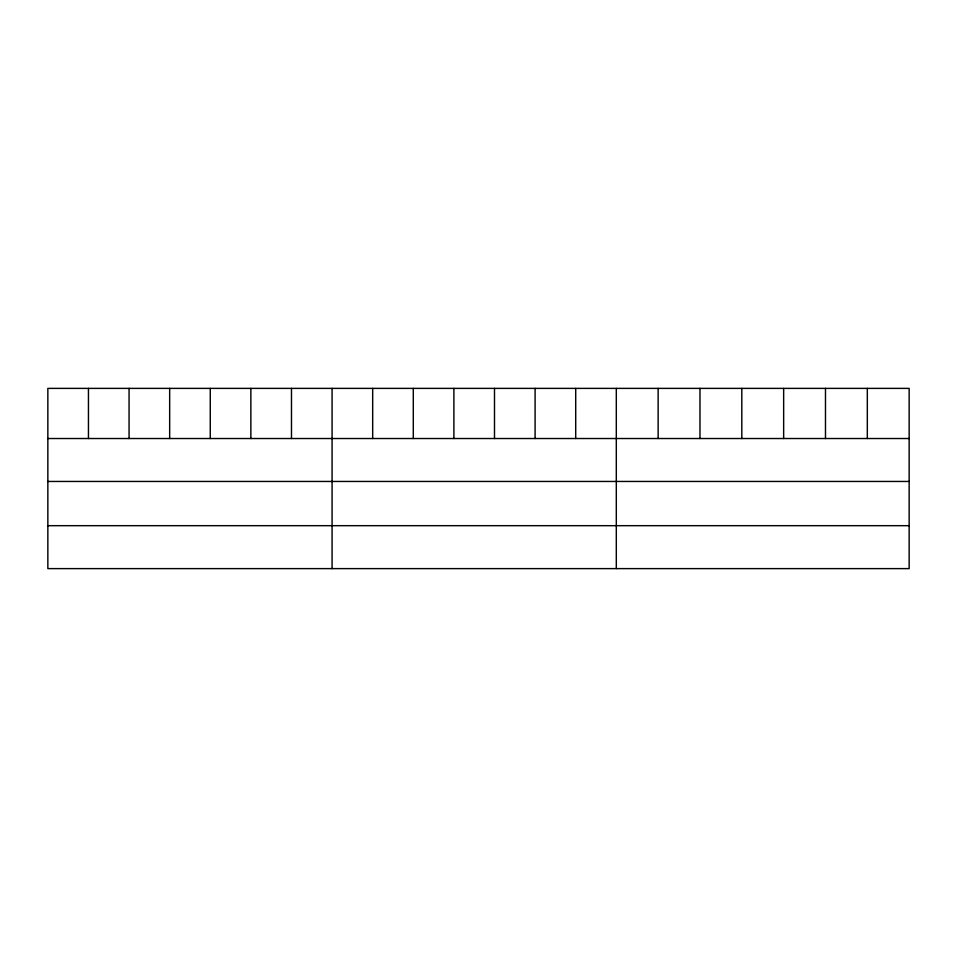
<?xml version="1.0" encoding="UTF-8"?>
<svg xmlns="http://www.w3.org/2000/svg" width="957" height="957" viewBox="0 0 957 957"><rect width="100%" height="100%" fill="white"/><g stroke="black" fill="none" stroke-linecap="round" stroke-linejoin="round"><path stroke-width="1.44" d="M909.15 481.455L909.15 388.386L47.85 388.386L47.85 568.614L909.15 568.614L909.15 481.455L47.85 481.455M47.85 438.521L909.15 438.521M47.85 525.68L909.15 525.68M867.317 388.386L867.317 438.521M825.484 388.386L825.484 438.521M783.651 388.386L783.651 438.521M741.807 388.386L741.807 438.521M699.974 388.386L699.974 438.521M658.141 388.386L658.141 438.521M616.308 388.386L616.308 568.614M575.707 388.386L575.707 438.521M535.095 388.386L535.095 438.521M494.494 388.386L494.494 438.521M453.893 388.386L453.893 438.521M413.292 388.386L413.292 438.521M372.68 388.386L372.68 438.521M332.079 388.386L332.079 568.614M291.478 388.386L291.478 438.521M250.866 388.386L250.866 438.521M210.265 388.386L210.265 438.521M169.664 388.386L169.664 438.521M129.063 388.386L129.063 438.521M88.451 388.386L88.451 438.521"/></g></svg>
